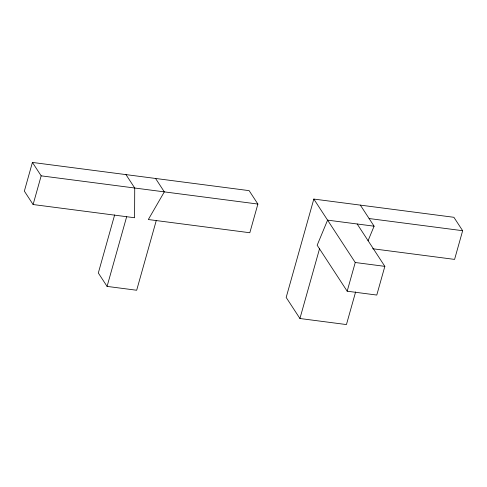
<?xml version="1.0" encoding="UTF-8"?>
<svg xmlns="http://www.w3.org/2000/svg" width="487" height="487" viewBox="0 0 487 487"><rect width="100%" height="100%" fill="white"/><g stroke="black" fill="none" stroke-linecap="round" stroke-linejoin="round"><path stroke-width="0.73" d="M155.572 178.467L164.326 191.872L148.328 219.534L249.819 232.743L257.885 204.053L249.131 190.642L32.416 162.433L24.35 191.129L33.104 204.534L134.595 217.744L134.729 188.019L125.975 174.614M33.104 204.534L41.17 175.837L32.416 162.433M114.646 214.919L98.319 272.988L107.073 286.399L136.677 290.252L156.26 220.568M107.073 286.399L126.663 216.715M372.64 248.735L454.584 259.401L462.65 230.71L453.896 217.299L313.823 199.067L286.173 297.441L299.925 318.51L346.44 324.567L355.626 291.902M299.925 318.51L319.515 248.827M357.178 223.99L384.846 266.359L376.78 295.055L347.182 291.202L355.248 262.505L313.823 199.067M368.02 240.834L374.095 226.187L360.337 205.124M41.17 175.837L257.885 204.053M369.091 218.529L462.65 230.71M374.095 226.187L327.581 220.136L317.165 245.235L347.182 291.202M355.248 262.505L384.846 266.359"/></g></svg>
